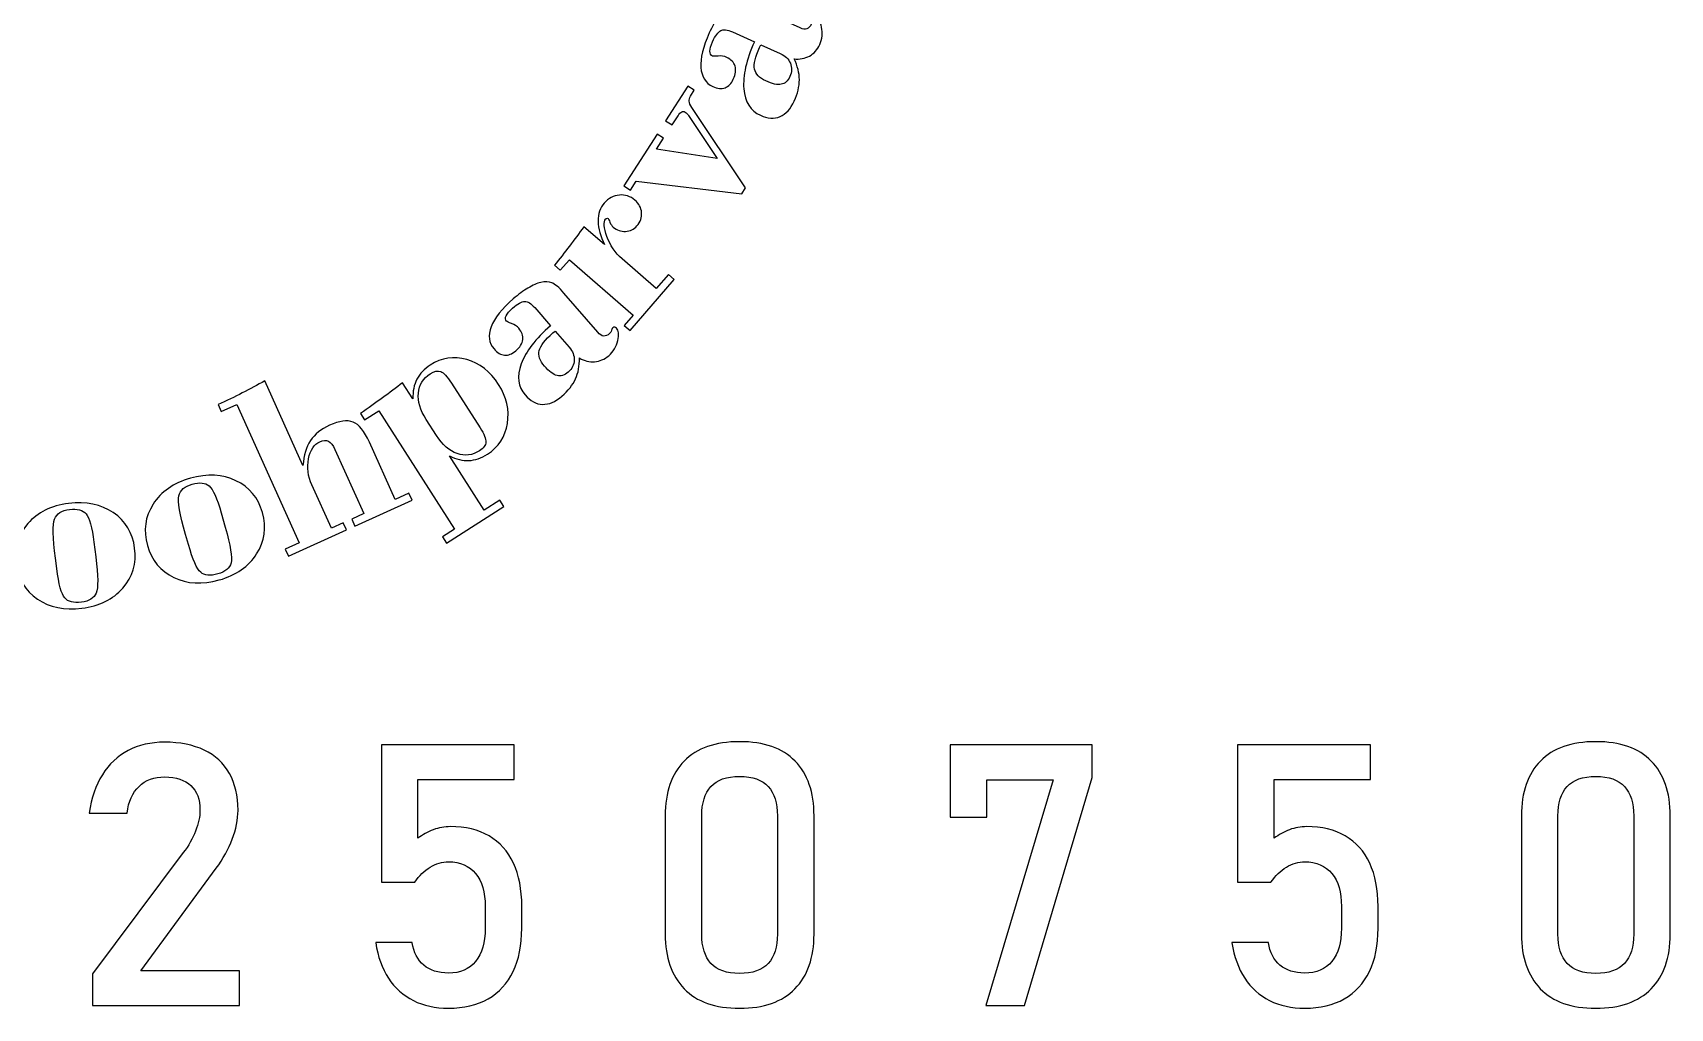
# Model space of a CAD drawing. Header units: millimetres. Extents: x -87 to 87, y -42 to 40.
# Drawn here: x -53.77 to -23.67, y -20.37 to -2.44 of the extents above; entities that cross this region are included whole.
import ezdxf

# ---------------------------------------------------------------- set-up
doc = ezdxf.new("R2010")
doc.units = ezdxf.units.MM
doc.header["$MEASUREMENT"] = 0
doc.layers.add('Layer 1', color=7, linetype='Continuous')

msp = doc.modelspace()

# ---------------------------------------------------------------- linework, layer by layer
at = {"layer": 'Layer 1', "color": 250}
for points, knots in [([(-39.7732, -2.9206), (-39.7098, -3.0525), (-39.6775, -3.1789), (-39.6776, -3.301), (-39.6767, -3.4228), (-39.7088, -3.5545), (-39.7724, -3.6953), (-39.8373, -3.8388), (-39.9237, -3.9331), (-40.0314, -3.9791), (-40.1395, -4.0239), (-40.2609, -4.0164), (-40.3944, -3.956), (-40.5759, -3.874), (-40.6769, -3.7113), (-40.698, -3.4686), (-40.718, -3.2256), (-40.6535, -2.9382), (-40.5033, -2.606), (-40.5033, -2.606), (-40.909, -2.4225), (-40.909, -2.4225), (-41.0026, -2.3802), (-41.0738, -2.3722), (-41.1223, -2.3976), (-41.1711, -2.4237), (-41.2211, -2.4923), (-41.2715, -2.6037), (-41.3041, -2.6759), (-41.3203, -2.7348), (-41.3207, -2.7793), (-41.3204, -2.8243), (-41.3041, -2.8531), (-41.272, -2.8676), (-41.2635, -2.8715), (-41.2305, -2.8709), (-41.1716, -2.8665), (-41.1136, -2.8618), (-41.0606, -2.8702), (-41.0128, -2.8919), (-40.9321, -2.9284), (-40.8812, -2.9814), (-40.8599, -3.0504), (-40.8387, -3.1194), (-40.8492, -3.1998), (-40.8909, -3.292), (-40.9277, -3.3734), (-40.9779, -3.4255), (-41.043, -3.4494), (-41.1076, -3.4727), (-41.1827, -3.4655), (-41.2677, -3.4271), (-41.402, -3.3664), (-41.4749, -3.2499), (-41.4862, -3.0787), (-41.4982, -2.9073), (-41.4468, -2.6948), (-41.3328, -2.4427), (-41.2824, -2.3312), (-41.2287, -2.2334), (-41.1713, -2.15), (-41.1145, -2.0665), (-41.0574, -2.0028), (-41.0002, -1.958), (-40.9369, -1.9075), (-40.8748, -1.8805), (-40.8145, -1.8768), (-40.7537, -1.8734), (-40.6593, -1.9006), (-40.5307, -1.9587), (-40.5307, -1.9587), (-39.6649, -2.3501), (-39.6649, -2.3501), (-39.6143, -2.373), (-39.5722, -2.3791), (-39.5397, -2.368), (-39.5061, -2.3565), (-39.4795, -2.3281), (-39.4585, -2.2817), (-39.4498, -2.2623), (-39.4468, -2.2388), (-39.4501, -2.2115), (-39.4529, -2.1836), (-39.4525, -2.1656), (-39.449, -2.1578), (-39.4438, -2.1464), (-39.435, -2.1383), (-39.4229, -2.1344), (-39.4104, -2.1297), (-39.3985, -2.1299), (-39.3856, -2.1357), (-39.3328, -2.1596), (-39.2933, -2.2264), (-39.2687, -2.3356), (-39.2444, -2.4456), (-39.2557, -2.5523), (-39.3032, -2.6573), (-39.3455, -2.7509), (-39.408, -2.8207), (-39.4914, -2.8664), (-39.5746, -2.9131), (-39.6685, -2.9309), (-39.7732, -2.9206)], [0, 0, 0, 0, 0.0294118, 0.0294118, 0.0294118, 0.0588235, 0.0588235, 0.0588235, 0.0882353, 0.0882353, 0.0882353, 0.1176471, 0.1176471, 0.1176471, 0.1470588, 0.1470588, 0.1470588, 0.1764706, 0.1764706, 0.1764706, 0.2058824, 0.2058824, 0.2058824, 0.2352941, 0.2352941, 0.2352941, 0.2647059, 0.2647059, 0.2647059, 0.2941176, 0.2941176, 0.2941176, 0.3235294, 0.3235294, 0.3235294, 0.3529412, 0.3529412, 0.3529412, 0.3823529, 0.3823529, 0.3823529, 0.4117647, 0.4117647, 0.4117647, 0.4411765, 0.4411765, 0.4411765, 0.4705882, 0.4705882, 0.4705882, 0.5, 0.5, 0.5, 0.5294118, 0.5294118, 0.5294118, 0.5588235, 0.5588235, 0.5588235, 0.5882353, 0.5882353, 0.5882353, 0.6176471, 0.6176471, 0.6176471, 0.6470588, 0.6470588, 0.6470588, 0.6764706, 0.6764706, 0.6764706, 0.7058824, 0.7058824, 0.7058824, 0.7352941, 0.7352941, 0.7352941, 0.7647059, 0.7647059, 0.7647059, 0.7941176, 0.7941176, 0.7941176, 0.8235294, 0.8235294, 0.8235294, 0.8529412, 0.8529412, 0.8529412, 0.8823529, 0.8823529, 0.8823529, 0.9117647, 0.9117647, 0.9117647, 0.9411765, 0.9411765, 0.9411765, 0.9705882, 0.9705882, 0.9705882, 1, 1, 1, 1]), ([(-40.3876, -2.6583), (-40.3876, -2.6583), (-40.4102, -2.7083), (-40.4102, -2.7083), (-40.4883, -2.8812), (-40.5183, -3.0139), (-40.5006, -3.1062), (-40.4827, -3.1978), (-40.4149, -3.2706), (-40.2963, -3.3242), (-40.1749, -3.3791), (-40.08, -3.3996), (-40.0111, -3.386), (-39.9425, -3.3731), (-39.8886, -3.3244), (-39.8509, -3.2408), (-39.8131, -3.1572), (-39.8102, -3.0768), (-39.8424, -2.9995), (-39.8745, -2.9221), (-39.9369, -2.862), (-40.0283, -2.8207), (-40.0283, -2.8207), (-40.3876, -2.6583), (-40.3876, -2.6583)], [0, 0, 0, 0, 0.125, 0.125, 0.125, 0.25, 0.25, 0.25, 0.375, 0.375, 0.375, 0.5, 0.5, 0.5, 0.625, 0.625, 0.625, 0.75, 0.75, 0.75, 0.875, 0.875, 0.875, 1, 1, 1, 1]), ([(-40.7362, -5.3966), (-40.7362, -5.3966), (-42.6767, -5.1638), (-42.6767, -5.1638), (-42.6767, -5.1638), (-42.7833, -5.3301), (-42.7833, -5.3301), (-42.7833, -5.3301), (-42.9021, -5.254), (-42.9021, -5.254), (-42.9021, -5.254), (-42.2924, -4.303), (-42.2924, -4.303), (-42.2924, -4.303), (-42.1736, -4.3791), (-42.1736, -4.3791), (-42.1736, -4.3791), (-42.3014, -4.5785), (-42.3014, -4.5785), (-42.3014, -4.5785), (-41.1878, -4.7486), (-41.1878, -4.7486), (-41.1878, -4.7486), (-41.7041, -3.9752), (-41.7041, -3.9752), (-41.7171, -3.9547), (-41.7281, -3.9385), (-41.7396, -3.9273), (-41.75, -3.916), (-41.7626, -3.9052), (-41.7765, -3.8963), (-41.7962, -3.8836), (-41.8174, -3.883), (-41.8393, -3.8941), (-41.8624, -3.9054), (-41.8846, -3.9284), (-41.9066, -3.9627), (-41.9066, -3.9627), (-42.0157, -4.133), (-42.0157, -4.133), (-42.0157, -4.133), (-42.1345, -4.0568), (-42.1345, -4.0568), (-42.1345, -4.0568), (-41.7266, -3.4206), (-41.7266, -3.4206), (-41.7266, -3.4206), (-41.6079, -3.4968), (-41.6079, -3.4968), (-41.6079, -3.4968), (-41.676, -3.603), (-41.676, -3.603), (-41.6976, -3.6367), (-41.707, -3.6689), (-41.7032, -3.6992), (-41.7001, -3.7292), (-41.6837, -3.7676), (-41.6551, -3.8129), (-41.6551, -3.8129), (-40.6677, -5.2897), (-40.6677, -5.2897), (-40.6677, -5.2897), (-40.7362, -5.3966), (-40.7362, -5.3966)], [0, 0, 0, 0, 0.047619, 0.047619, 0.047619, 0.0952381, 0.0952381, 0.0952381, 0.1428571, 0.1428571, 0.1428571, 0.1904762, 0.1904762, 0.1904762, 0.2380952, 0.2380952, 0.2380952, 0.2857143, 0.2857143, 0.2857143, 0.3333333, 0.3333333, 0.3333333, 0.3809524, 0.3809524, 0.3809524, 0.4285714, 0.4285714, 0.4285714, 0.4761905, 0.4761905, 0.4761905, 0.5238095, 0.5238095, 0.5238095, 0.5714286, 0.5714286, 0.5714286, 0.6190476, 0.6190476, 0.6190476, 0.6666667, 0.6666667, 0.6666667, 0.7142857, 0.7142857, 0.7142857, 0.7619048, 0.7619048, 0.7619048, 0.8095238, 0.8095238, 0.8095238, 0.8571429, 0.8571429, 0.8571429, 0.9047619, 0.9047619, 0.9047619, 0.952381, 0.952381, 0.952381, 1, 1, 1, 1]), ([(-42.7875, -7.9094), (-42.7875, -7.9094), (-42.8942, -7.817), (-42.8942, -7.817), (-42.8942, -7.817), (-42.731, -7.6285), (-42.731, -7.6285), (-42.731, -7.6285), (-43.9042, -6.6123), (-43.9042, -6.6123), (-43.9042, -6.6123), (-44.0705, -6.8043), (-44.0705, -6.8043), (-44.0705, -6.8043), (-44.1772, -6.7119), (-44.1772, -6.7119), (-44.0845, -6.5952), (-43.9927, -6.4786), (-43.9033, -6.361), (-43.8129, -6.2434), (-43.7247, -6.1237), (-43.6378, -6.003), (-43.6378, -6.003), (-43.2568, -6.333), (-43.2568, -6.333), (-43.3354, -6.1819), (-43.3746, -6.0391), (-43.3754, -5.9036), (-43.3757, -5.7686), (-43.338, -5.657), (-43.2616, -5.5687), (-43.1856, -5.481), (-43.0936, -5.4321), (-42.9854, -5.4221), (-42.8777, -5.4128), (-42.7821, -5.4437), (-42.6986, -5.516), (-42.6245, -5.5802), (-42.5839, -5.6568), (-42.577, -5.7457), (-42.5705, -5.8353), (-42.5981, -5.9162), (-42.6618, -5.9896), (-42.7167, -6.0531), (-42.7866, -6.087), (-42.8707, -6.0908), (-42.956, -6.0948), (-43.0307, -6.0684), (-43.0971, -6.0109), (-43.1225, -5.9889), (-43.1425, -5.9592), (-43.1573, -5.9224), (-43.1717, -5.8851), (-43.1833, -5.8626), (-43.1927, -5.8544), (-43.1987, -5.8492), (-43.206, -5.848), (-43.2147, -5.8499), (-43.223, -5.851), (-43.2305, -5.856), (-43.2376, -5.8642), (-43.2818, -5.9152), (-43.2735, -6.0219), (-43.2141, -6.1844), (-43.1541, -6.3473), (-43.0615, -6.4835), (-42.9353, -6.5928), (-42.9353, -6.5928), (-42.306, -7.1379), (-42.306, -7.1379), (-42.306, -7.1379), (-42.0843, -6.882), (-42.0843, -6.882), (-42.0843, -6.882), (-41.9776, -6.9743), (-41.9776, -6.9743), (-41.9776, -6.9743), (-42.7875, -7.9094), (-42.7875, -7.9094)], [0, 0, 0, 0, 0.0384615, 0.0384615, 0.0384615, 0.0769231, 0.0769231, 0.0769231, 0.1153846, 0.1153846, 0.1153846, 0.1538462, 0.1538462, 0.1538462, 0.1923077, 0.1923077, 0.1923077, 0.2307692, 0.2307692, 0.2307692, 0.2692308, 0.2692308, 0.2692308, 0.3076923, 0.3076923, 0.3076923, 0.3461538, 0.3461538, 0.3461538, 0.3846154, 0.3846154, 0.3846154, 0.4230769, 0.4230769, 0.4230769, 0.4615385, 0.4615385, 0.4615385, 0.5, 0.5, 0.5, 0.5384615, 0.5384615, 0.5384615, 0.5769231, 0.5769231, 0.5769231, 0.6153846, 0.6153846, 0.6153846, 0.6538462, 0.6538462, 0.6538462, 0.6923077, 0.6923077, 0.6923077, 0.7307692, 0.7307692, 0.7307692, 0.7692308, 0.7692308, 0.7692308, 0.8076923, 0.8076923, 0.8076923, 0.8461538, 0.8461538, 0.8461538, 0.8846154, 0.8846154, 0.8846154, 0.9230769, 0.9230769, 0.9230769, 0.9615385, 0.9615385, 0.9615385, 1, 1, 1, 1]), ([(-43.7187, -8.4167), (-43.7164, -8.5631), (-43.7401, -8.6914), (-43.7913, -8.8022), (-43.8415, -8.9132), (-43.9258, -9.0193), (-44.0426, -9.1204), (-44.1616, -9.2236), (-44.2796, -9.273), (-44.3967, -9.2696), (-44.5136, -9.2651), (-44.6206, -9.2073), (-44.7166, -9.0966), (-44.847, -8.9461), (-44.8706, -8.756), (-44.7881, -8.5268), (-44.7044, -8.2978), (-44.5254, -8.0639), (-44.2498, -7.8251), (-44.2498, -7.8251), (-44.5414, -7.4886), (-44.5414, -7.4886), (-44.6086, -7.4109), (-44.6699, -7.3738), (-44.7246, -7.3766), (-44.7798, -7.3798), (-44.854, -7.4212), (-44.9464, -7.5012), (-45.0063, -7.5531), (-45.0456, -7.5998), (-45.0647, -7.6401), (-45.0832, -7.681), (-45.0805, -7.714), (-45.0575, -7.7406), (-45.0513, -7.7477), (-45.0211, -7.761), (-44.9658, -7.7816), (-44.9112, -7.8017), (-44.8666, -7.8316), (-44.8322, -7.8713), (-44.7742, -7.9382), (-44.7503, -8.0077), (-44.7599, -8.0793), (-44.7695, -8.1508), (-44.8127, -8.2194), (-44.8892, -8.2856), (-44.9567, -8.3441), (-45.0242, -8.3704), (-45.0933, -8.3649), (-45.1617, -8.3589), (-45.2269, -8.3209), (-45.2879, -8.2504), (-45.3845, -8.139), (-45.4018, -8.0027), (-45.3404, -7.8426), (-45.2794, -7.6819), (-45.1437, -7.5105), (-44.9346, -7.3293), (-44.8421, -7.2493), (-44.7524, -7.1829), (-44.6653, -7.1313), (-44.5788, -7.0792), (-44.5002, -7.0453), (-44.4295, -7.0286), (-44.3509, -7.0093), (-44.2832, -7.0108), (-44.2269, -7.0326), (-44.1703, -7.055), (-44.0959, -7.1193), (-44.0035, -7.226), (-44.0035, -7.226), (-43.3814, -7.9441), (-43.3814, -7.9441), (-43.345, -7.9861), (-43.3094, -8.0092), (-43.2752, -8.0128), (-43.2399, -8.0164), (-43.2039, -8.0018), (-43.1653, -7.9684), (-43.1493, -7.9545), (-43.1367, -7.9344), (-43.1282, -7.9082), (-43.1191, -7.8817), (-43.1112, -7.8656), (-43.1047, -7.86), (-43.0953, -7.8518), (-43.0839, -7.8481), (-43.0712, -7.8496), (-43.058, -7.8505), (-43.0472, -7.8558), (-43.038, -7.8664), (-43, -7.9103), (-42.9921, -7.9875), (-43.0156, -8.097), (-43.0396, -8.207), (-43.0946, -8.2991), (-43.1816, -8.3746), (-43.2593, -8.4418), (-43.3453, -8.479), (-43.4402, -8.4856), (-43.5352, -8.4932), (-43.628, -8.4699), (-43.7187, -8.4167)], [0, 0, 0, 0, 0.0294118, 0.0294118, 0.0294118, 0.0588235, 0.0588235, 0.0588235, 0.0882353, 0.0882353, 0.0882353, 0.1176471, 0.1176471, 0.1176471, 0.1470588, 0.1470588, 0.1470588, 0.1764706, 0.1764706, 0.1764706, 0.2058824, 0.2058824, 0.2058824, 0.2352941, 0.2352941, 0.2352941, 0.2647059, 0.2647059, 0.2647059, 0.2941176, 0.2941176, 0.2941176, 0.3235294, 0.3235294, 0.3235294, 0.3529412, 0.3529412, 0.3529412, 0.3823529, 0.3823529, 0.3823529, 0.4117647, 0.4117647, 0.4117647, 0.4411765, 0.4411765, 0.4411765, 0.4705882, 0.4705882, 0.4705882, 0.5, 0.5, 0.5, 0.5294118, 0.5294118, 0.5294118, 0.5588235, 0.5588235, 0.5588235, 0.5882353, 0.5882353, 0.5882353, 0.6176471, 0.6176471, 0.6176471, 0.6470588, 0.6470588, 0.6470588, 0.6764706, 0.6764706, 0.6764706, 0.7058824, 0.7058824, 0.7058824, 0.7352941, 0.7352941, 0.7352941, 0.7647059, 0.7647059, 0.7647059, 0.7941176, 0.7941176, 0.7941176, 0.8235294, 0.8235294, 0.8235294, 0.8529412, 0.8529412, 0.8529412, 0.8823529, 0.8823529, 0.8823529, 0.9117647, 0.9117647, 0.9117647, 0.9411765, 0.9411765, 0.9411765, 0.9705882, 0.9705882, 0.9705882, 1, 1, 1, 1]), ([(-44.1667, -7.9211), (-44.1667, -7.9211), (-44.2082, -7.9571), (-44.2082, -7.9571), (-44.3515, -8.0813), (-44.4344, -8.1893), (-44.457, -8.2805), (-44.4791, -8.3712), (-44.4481, -8.4656), (-44.3628, -8.564), (-44.2756, -8.6647), (-44.198, -8.7231), (-44.1297, -8.7396), (-44.0621, -8.7566), (-43.9927, -8.735), (-43.9234, -8.6749), (-43.8541, -8.6149), (-43.8178, -8.543), (-43.8146, -8.4593), (-43.8113, -8.3756), (-43.8428, -8.295), (-43.9085, -8.2192), (-43.9085, -8.2192), (-44.1667, -7.9211), (-44.1667, -7.9211)], [0, 0, 0, 0, 0.125, 0.125, 0.125, 0.25, 0.25, 0.25, 0.375, 0.375, 0.375, 0.5, 0.5, 0.5, 0.625, 0.625, 0.625, 0.75, 0.75, 0.75, 0.875, 0.875, 0.875, 1, 1, 1, 1]), ([(-46.1604, -11.8231), (-46.1604, -11.8231), (-46.2365, -11.7043), (-46.2365, -11.7043), (-46.2365, -11.7043), (-46.0148, -11.5621), (-46.0148, -11.5621), (-46.0148, -11.5621), (-47.4084, -9.3882), (-47.4084, -9.3882), (-47.4084, -9.3882), (-47.6658, -9.5532), (-47.6658, -9.5532), (-47.6658, -9.5532), (-47.7419, -9.4344), (-47.7419, -9.4344), (-47.6008, -9.3364), (-47.466, -9.2417), (-47.3377, -9.1483), (-47.2091, -9.0555), (-47.0861, -8.9627), (-46.9686, -8.8716), (-46.9686, -8.8716), (-46.779, -9.1673), (-46.779, -9.1673), (-46.7831, -9.0302), (-46.7585, -8.9102), (-46.7058, -8.8065), (-46.6526, -8.7035), (-46.5712, -8.6169), (-46.4617, -8.5467), (-46.2518, -8.4121), (-46.0276, -8.3783), (-45.7903, -8.4449), (-45.553, -8.5116), (-45.3578, -8.6649), (-45.2051, -8.9031), (-45.0574, -9.1335), (-45.003, -9.3724), (-45.0426, -9.6185), (-45.0823, -9.8646), (-45.2049, -10.0539), (-45.4108, -10.1859), (-45.5217, -10.257), (-45.6345, -10.2959), (-45.7493, -10.3015), (-45.8639, -10.307), (-45.9826, -10.2788), (-46.1055, -10.2179), (-46.1055, -10.2179), (-45.4683, -11.2118), (-45.4683, -11.2118), (-45.4683, -11.2118), (-45.1832, -11.029), (-45.1832, -11.029), (-45.1832, -11.029), (-45.107, -11.1478), (-45.107, -11.1478), (-45.107, -11.1478), (-46.1604, -11.8231), (-46.1604, -11.8231)], [0, 0, 0, 0, 0.05, 0.05, 0.05, 0.1, 0.1, 0.1, 0.15, 0.15, 0.15, 0.2, 0.2, 0.2, 0.25, 0.25, 0.25, 0.3, 0.3, 0.3, 0.35, 0.35, 0.35, 0.4, 0.4, 0.4, 0.45, 0.45, 0.45, 0.5, 0.5, 0.5, 0.55, 0.55, 0.55, 0.6, 0.6, 0.6, 0.65, 0.65, 0.65, 0.7, 0.7, 0.7, 0.75, 0.75, 0.75, 0.8, 0.8, 0.8, 0.85, 0.85, 0.85, 0.9, 0.9, 0.9, 0.95, 0.95, 0.95, 1, 1, 1, 1]), ([(-45.5451, -9.6976), (-45.5451, -9.6976), (-46.0685, -8.8811), (-46.0685, -8.8811), (-46.1484, -8.7565), (-46.215, -8.6845), (-46.2685, -8.6649), (-46.3217, -8.6459), (-46.3855, -8.6598), (-46.46, -8.7076), (-46.5907, -8.7914), (-46.6631, -8.9094), (-46.6778, -9.0622), (-46.6924, -9.2151), (-46.6453, -9.3758), (-46.537, -9.5448), (-46.537, -9.5448), (-46.3471, -9.8411), (-46.3471, -9.8411), (-46.2371, -10.0127), (-46.1103, -10.1232), (-45.9668, -10.1727), (-45.8229, -10.223), (-45.6851, -10.2053), (-45.5538, -10.1211), (-45.4805, -10.0742), (-45.4418, -10.0214), (-45.4378, -9.9621), (-45.4335, -9.9035), (-45.4698, -9.815), (-45.5451, -9.6976)], [0, 0, 0, 0, 0.1, 0.1, 0.1, 0.2, 0.2, 0.2, 0.3, 0.3, 0.3, 0.4, 0.4, 0.4, 0.5, 0.5, 0.5, 0.6, 0.6, 0.6, 0.7, 0.7, 0.7, 0.8, 0.8, 0.8, 0.9, 0.9, 0.9, 1, 1, 1, 1]), ([(-49.1252, -11.931), (-49.1252, -11.931), (-48.868, -11.8148), (-48.868, -11.8148), (-48.868, -11.8148), (-50.017, -9.2732), (-50.017, -9.2732), (-50.017, -9.2732), (-50.2999, -9.4011), (-50.2999, -9.4011), (-50.2999, -9.4011), (-50.358, -9.2724), (-50.358, -9.2724), (-50.2059, -9.2036), (-50.0582, -9.1326), (-49.915, -9.0593), (-49.7718, -8.986), (-49.6338, -8.9124), (-49.5012, -8.8386), (-49.5012, -8.8386), (-48.7994, -10.3909), (-48.7994, -10.3909), (-48.7847, -10.2044), (-48.7385, -10.0518), (-48.6613, -9.9352), (-48.5843, -9.8179), (-48.467, -9.7236), (-48.3113, -9.6532), (-48.1312, -9.5718), (-47.987, -9.5521), (-47.8782, -9.595), (-47.7703, -9.6374), (-47.6696, -9.7613), (-47.5769, -9.9664), (-47.5769, -9.9664), (-47.1022, -11.0164), (-47.1022, -11.0164), (-47.1022, -11.0164), (-46.8536, -10.9041), (-46.8536, -10.9041), (-46.8536, -10.9041), (-46.7955, -11.0326), (-46.7955, -11.0326), (-46.7955, -11.0326), (-47.8455, -11.5073), (-47.8455, -11.5073), (-47.8455, -11.5073), (-47.9036, -11.3788), (-47.9036, -11.3788), (-47.9036, -11.3788), (-47.6808, -11.278), (-47.6808, -11.278), (-47.6808, -11.278), (-48.2143, -10.0979), (-48.2143, -10.0979), (-48.2495, -10.0201), (-48.2892, -9.9701), (-48.333, -9.9477), (-48.3767, -9.9253), (-48.4287, -9.9282), (-48.4901, -9.9559), (-48.5958, -10.0037), (-48.6649, -10.108), (-48.6967, -10.2696), (-48.7286, -10.4312), (-48.7087, -10.5916), (-48.637, -10.7501), (-48.637, -10.7501), (-48.2766, -11.5474), (-48.2766, -11.5474), (-48.2766, -11.5474), (-48.058, -11.4485), (-48.058, -11.4485), (-48.058, -11.4485), (-47.9998, -11.5771), (-47.9998, -11.5771), (-47.9998, -11.5771), (-49.0671, -12.0596), (-49.0671, -12.0596), (-49.0671, -12.0596), (-49.1252, -11.931), (-49.1252, -11.931)], [0, 0, 0, 0, 0.037037, 0.037037, 0.037037, 0.0740741, 0.0740741, 0.0740741, 0.1111111, 0.1111111, 0.1111111, 0.1481481, 0.1481481, 0.1481481, 0.1851852, 0.1851852, 0.1851852, 0.2222222, 0.2222222, 0.2222222, 0.2592593, 0.2592593, 0.2592593, 0.2962963, 0.2962963, 0.2962963, 0.3333333, 0.3333333, 0.3333333, 0.3703704, 0.3703704, 0.3703704, 0.4074074, 0.4074074, 0.4074074, 0.4444444, 0.4444444, 0.4444444, 0.4814815, 0.4814815, 0.4814815, 0.5185185, 0.5185185, 0.5185185, 0.5555556, 0.5555556, 0.5555556, 0.5925926, 0.5925926, 0.5925926, 0.6296296, 0.6296296, 0.6296296, 0.6666667, 0.6666667, 0.6666667, 0.7037037, 0.7037037, 0.7037037, 0.7407407, 0.7407407, 0.7407407, 0.7777778, 0.7777778, 0.7777778, 0.8148148, 0.8148148, 0.8148148, 0.8518519, 0.8518519, 0.8518519, 0.8888889, 0.8888889, 0.8888889, 0.9259259, 0.9259259, 0.9259259, 0.962963, 0.962963, 0.962963, 1, 1, 1, 1]), ([(-51.6573, -11.8637), (-51.7354, -11.5885), (-51.7012, -11.3359), (-51.5547, -11.1052), (-51.4082, -10.8753), (-51.1796, -10.7159), (-50.8689, -10.6277), (-50.5568, -10.5391), (-50.2772, -10.5533), (-50.0309, -10.6717), (-49.7849, -10.7892), (-49.6232, -10.9853), (-49.5455, -11.2591), (-49.4677, -11.5329), (-49.5027, -11.7856), (-49.6506, -12.0166), (-49.7983, -12.2485), (-50.0275, -12.4081), (-50.3383, -12.4963), (-50.649, -12.5845), (-50.927, -12.5698), (-51.1725, -12.4513), (-51.4179, -12.3336), (-51.5795, -12.1374), (-51.6573, -11.8637)], [0, 0, 0, 0, 0.125, 0.125, 0.125, 0.25, 0.25, 0.25, 0.375, 0.375, 0.375, 0.5, 0.5, 0.5, 0.625, 0.625, 0.625, 0.75, 0.75, 0.75, 0.875, 0.875, 0.875, 1, 1, 1, 1]), ([(-50.8336, -10.7349), (-50.9731, -10.7745), (-51.0555, -10.8461), (-51.0792, -10.949), (-51.1027, -11.0526), (-51.0623, -11.2897), (-50.957, -11.6607), (-50.957, -11.6607), (-50.9054, -11.8425), (-50.9054, -11.8425), (-50.8255, -12.1237), (-50.75, -12.2946), (-50.6791, -12.3552), (-50.6074, -12.4155), (-50.5026, -12.4257), (-50.3646, -12.3865), (-50.2266, -12.3473), (-50.1451, -12.2786), (-50.1206, -12.1811), (-50.0955, -12.0827), (-50.1313, -11.8647), (-50.2275, -11.5261), (-50.2275, -11.5261), (-50.3018, -11.2644), (-50.3018, -11.2644), (-50.3782, -10.9952), (-50.4522, -10.8295), (-50.5232, -10.769), (-50.5952, -10.708), (-50.6986, -10.6966), (-50.8336, -10.7349)], [0, 0, 0, 0, 0.1, 0.1, 0.1, 0.2, 0.2, 0.2, 0.3, 0.3, 0.3, 0.4, 0.4, 0.4, 0.5, 0.5, 0.5, 0.6, 0.6, 0.6, 0.7, 0.7, 0.7, 0.8, 0.8, 0.8, 0.9, 0.9, 0.9, 1, 1, 1, 1]), ([(-54.0714, -12.1942), (-54.1075, -11.9104), (-54.0358, -11.6658), (-53.8565, -11.4596), (-53.6772, -11.2543), (-53.4273, -11.1309), (-53.1069, -11.0902), (-52.785, -11.0492), (-52.5107, -11.1052), (-52.2849, -11.2591), (-52.0592, -11.4121), (-51.9288, -11.6302), (-51.8929, -11.9125), (-51.857, -12.1949), (-51.9294, -12.4395), (-52.1103, -12.6458), (-52.291, -12.8529), (-52.5415, -12.9764), (-52.862, -13.0171), (-53.1824, -13.0579), (-53.455, -13.0017), (-53.68, -12.8478), (-53.9051, -12.6946), (-54.0355, -12.4765), (-54.0714, -12.1942)], [0, 0, 0, 0, 0.125, 0.125, 0.125, 0.25, 0.25, 0.25, 0.375, 0.375, 0.375, 0.5, 0.5, 0.5, 0.625, 0.625, 0.625, 0.75, 0.75, 0.75, 0.875, 0.875, 0.875, 1, 1, 1, 1]), ([(-53.088, -11.2015), (-53.2319, -11.2197), (-53.324, -11.2781), (-53.363, -11.3763), (-53.4017, -11.4753), (-53.3972, -11.7158), (-53.3486, -12.0984), (-53.3486, -12.0984), (-53.3248, -12.2858), (-53.3248, -12.2858), (-53.2879, -12.5758), (-53.2389, -12.7561), (-53.1778, -12.8266), (-53.1159, -12.8969), (-53.0139, -12.9228), (-52.8715, -12.9047), (-52.7293, -12.8866), (-52.6384, -12.8308), (-52.5996, -12.738), (-52.56, -12.6445), (-52.5628, -12.4236), (-52.6072, -12.0744), (-52.6072, -12.0744), (-52.6415, -11.8046), (-52.6415, -11.8046), (-52.6768, -11.527), (-52.7251, -11.3521), (-52.7862, -11.2816), (-52.8483, -11.2105), (-52.9488, -11.1838), (-53.088, -11.2015)], [0, 0, 0, 0, 0.1, 0.1, 0.1, 0.2, 0.2, 0.2, 0.3, 0.3, 0.3, 0.4, 0.4, 0.4, 0.5, 0.5, 0.5, 0.6, 0.6, 0.6, 0.7, 0.7, 0.7, 0.8, 0.8, 0.8, 0.9, 0.9, 0.9, 1, 1, 1, 1]), ([(-52.669, -19.7358), (-52.669, -19.7358), (-50.9989, -17.5088), (-50.9989, -17.5088), (-50.9016, -17.3814), (-50.827, -17.2486), (-50.7727, -17.1113), (-50.719, -16.974), (-50.6927, -16.8457), (-50.6927, -16.7272), (-50.6927, -16.7272), (-50.6927, -16.7213), (-50.6927, -16.7213), (-50.6927, -16.5297), (-50.7485, -16.3817), (-50.8608, -16.276), (-50.9726, -16.1706), (-51.1317, -16.1178), (-51.3376, -16.1178), (-51.5337, -16.1178), (-51.6922, -16.1751), (-51.8122, -16.2912), (-51.9336, -16.4058), (-52.0068, -16.5696), (-52.0333, -16.7801), (-52.0333, -16.7801), (-52.0333, -16.7839), (-52.0333, -16.7839), (-52.0333, -16.7839), (-52.7287, -16.7839), (-52.7287, -16.7839), (-52.7287, -16.7839), (-52.7287, -16.7801), (-52.7287, -16.7801), (-52.6887, -16.5055), (-52.6087, -16.2709), (-52.4866, -16.0763), (-52.3652, -15.8824), (-52.2073, -15.7337), (-52.0136, -15.632), (-51.8205, -15.53), (-51.5973, -15.478), (-51.3445, -15.478), (-51.0592, -15.478), (-50.8157, -15.5278), (-50.6127, -15.6251), (-50.4113, -15.7233), (-50.2573, -15.865), (-50.1517, -16.0522), (-50.046, -16.2384), (-49.9932, -16.464), (-49.9932, -16.7272), (-49.9932, -16.7272), (-49.9932, -16.7311), (-49.9932, -16.7311), (-49.9932, -16.9), (-50.0287, -17.0773), (-50.0997, -17.2614), (-50.1699, -17.4462), (-50.2672, -17.6235), (-50.3925, -17.7954), (-50.3925, -17.7954), (-51.7797, -19.68), (-51.7797, -19.68), (-51.7797, -19.68), (-49.9678, -19.68), (-49.9678, -19.68), (-49.9678, -19.68), (-49.9678, -20.3189), (-49.9678, -20.3189), (-49.9678, -20.3189), (-52.669, -20.3189), (-52.669, -20.3189), (-52.669, -20.3189), (-52.669, -19.7358), (-52.669, -19.7358)], [0, 0, 0, 0, 0.04, 0.04, 0.04, 0.08, 0.08, 0.08, 0.12, 0.12, 0.12, 0.16, 0.16, 0.16, 0.2, 0.2, 0.2, 0.24, 0.24, 0.24, 0.28, 0.28, 0.28, 0.32, 0.32, 0.32, 0.36, 0.36, 0.36, 0.4, 0.4, 0.4, 0.44, 0.44, 0.44, 0.48, 0.48, 0.48, 0.52, 0.52, 0.52, 0.56, 0.56, 0.56, 0.6, 0.6, 0.6, 0.64, 0.64, 0.64, 0.68, 0.68, 0.68, 0.72, 0.72, 0.72, 0.76, 0.76, 0.76, 0.8, 0.8, 0.8, 0.84, 0.84, 0.84, 0.88, 0.88, 0.88, 0.92, 0.92, 0.92, 0.96, 0.96, 0.96, 1, 1, 1, 1]), ([(-46.7696, -20.2272), (-46.9573, -20.1329), (-47.1104, -19.9947), (-47.2274, -19.8153), (-47.3459, -19.6348), (-47.4235, -19.4184), (-47.4635, -19.1657), (-47.4635, -19.1657), (-47.4635, -19.1627), (-47.4635, -19.1627), (-47.4635, -19.1627), (-46.7914, -19.1627), (-46.7914, -19.1627), (-46.7914, -19.1627), (-46.7914, -19.1657), (-46.7914, -19.1657), (-46.7672, -19.3415), (-46.6964, -19.4787), (-46.5801, -19.576), (-46.464, -19.6742), (-46.3132, -19.7225), (-46.1253, -19.7225), (-45.9104, -19.7225), (-45.7444, -19.6509), (-45.626, -19.5068), (-45.509, -19.3626), (-45.4502, -19.1605), (-45.4502, -18.8986), (-45.4502, -18.8986), (-45.4502, -18.4966), (-45.4502, -18.4966), (-45.4502, -18.2378), (-45.509, -18.0364), (-45.626, -17.8923), (-45.7444, -17.7483), (-45.9104, -17.6765), (-46.1253, -17.6765), (-46.2422, -17.6765), (-46.3539, -17.709), (-46.4619, -17.7755), (-46.5688, -17.8409), (-46.6639, -17.9337), (-46.7454, -18.0522), (-46.7454, -18.0522), (-47.3581, -18.0522), (-47.3581, -18.0522), (-47.3581, -18.0522), (-47.3581, -15.528), (-47.3581, -15.528), (-47.3581, -15.528), (-44.916, -15.528), (-44.916, -15.528), (-44.916, -15.528), (-44.916, -16.167), (-44.916, -16.167), (-44.916, -16.167), (-46.6858, -16.167), (-46.6858, -16.167), (-46.6858, -16.167), (-46.6858, -17.2452), (-46.6858, -17.2452), (-46.6021, -17.1763), (-46.5085, -17.1244), (-46.4058, -17.0867), (-46.3026, -17.0489), (-46.1969, -17.0309), (-46.0898, -17.0309), (-45.8122, -17.0309), (-45.5761, -17.0882), (-45.3792, -17.202), (-45.1822, -17.3168), (-45.033, -17.4827), (-44.9312, -17.7021), (-44.8292, -17.9224), (-44.7781, -18.1874), (-44.7781, -18.4966), (-44.7781, -18.4966), (-44.7781, -18.8986), (-44.7781, -18.8986), (-44.7781, -19.2087), (-44.8307, -19.4736), (-44.9357, -19.693), (-45.0413, -19.9126), (-45.1951, -20.0807), (-45.398, -20.1955), (-45.5994, -20.3108), (-45.8424, -20.3681), (-46.1253, -20.3681), (-46.3676, -20.3681), (-46.5825, -20.3215), (-46.7696, -20.2272)], [0, 0, 0, 0, 0.0333333, 0.0333333, 0.0333333, 0.0666667, 0.0666667, 0.0666667, 0.1, 0.1, 0.1, 0.1333333, 0.1333333, 0.1333333, 0.1666667, 0.1666667, 0.1666667, 0.2, 0.2, 0.2, 0.2333333, 0.2333333, 0.2333333, 0.2666667, 0.2666667, 0.2666667, 0.3, 0.3, 0.3, 0.3333333, 0.3333333, 0.3333333, 0.3666667, 0.3666667, 0.3666667, 0.4, 0.4, 0.4, 0.4333333, 0.4333333, 0.4333333, 0.4666667, 0.4666667, 0.4666667, 0.5, 0.5, 0.5, 0.5333333, 0.5333333, 0.5333333, 0.5666667, 0.5666667, 0.5666667, 0.6, 0.6, 0.6, 0.6333333, 0.6333333, 0.6333333, 0.6666667, 0.6666667, 0.6666667, 0.7, 0.7, 0.7, 0.7333333, 0.7333333, 0.7333333, 0.7666667, 0.7666667, 0.7666667, 0.8, 0.8, 0.8, 0.8333333, 0.8333333, 0.8333333, 0.8666667, 0.8666667, 0.8666667, 0.9, 0.9, 0.9, 0.9333333, 0.9333333, 0.9333333, 0.9666667, 0.9666667, 0.9666667, 1, 1, 1, 1]), ([(-41.7954, -20.0097), (-42.027, -19.7704), (-42.1433, -19.4355), (-42.1433, -19.0079), (-42.1433, -19.0079), (-42.1433, -16.8292), (-42.1433, -16.8292), (-42.1433, -16.3992), (-42.0264, -16.065), (-41.7939, -15.8259), (-41.5608, -15.5881), (-41.2215, -15.469), (-40.7756, -15.469), (-40.3274, -15.469), (-39.9872, -15.5875), (-39.7556, -15.8244), (-39.524, -16.062), (-39.4079, -16.3969), (-39.4079, -16.8292), (-39.4079, -16.8292), (-39.4079, -19.0079), (-39.4079, -19.0079), (-39.4079, -19.4379), (-39.5249, -19.7728), (-39.758, -20.0112), (-39.9902, -20.2496), (-40.3289, -20.3687), (-40.7756, -20.3687), (-41.2236, -20.3687), (-41.5638, -20.2496), (-41.7954, -20.0097)], [0, 0, 0, 0, 0.1, 0.1, 0.1, 0.2, 0.2, 0.2, 0.3, 0.3, 0.3, 0.4, 0.4, 0.4, 0.5, 0.5, 0.5, 0.6, 0.6, 0.6, 0.7, 0.7, 0.7, 0.8, 0.8, 0.8, 0.9, 0.9, 0.9, 1, 1, 1, 1]), ([(-34.298, -16.1274), (-34.298, -16.1274), (-35.5374, -20.3196), (-35.5374, -20.3196), (-35.5374, -20.3196), (-36.2518, -20.3196), (-36.2518, -20.3196), (-36.2518, -20.3196), (-35.0124, -16.1674), (-35.0124, -16.1674), (-35.0124, -16.1674), (-36.2315, -16.1674), (-36.2315, -16.1674), (-36.2315, -16.1674), (-36.2315, -16.8562), (-36.2315, -16.8562), (-36.2315, -16.8562), (-36.9043, -16.8562), (-36.9043, -16.8562), (-36.9043, -16.8562), (-36.9043, -15.5276), (-36.9043, -15.5276), (-36.9043, -15.5276), (-34.298, -15.5276), (-34.298, -15.5276), (-34.298, -15.5276), (-34.298, -16.1274), (-34.298, -16.1274)], [0, 0, 0, 0, 0.1111111, 0.1111111, 0.1111111, 0.2222222, 0.2222222, 0.2222222, 0.3333333, 0.3333333, 0.3333333, 0.4444444, 0.4444444, 0.4444444, 0.5555556, 0.5555556, 0.5555556, 0.6666667, 0.6666667, 0.6666667, 0.7777778, 0.7777778, 0.7777778, 0.8888889, 0.8888889, 0.8888889, 1, 1, 1, 1]), ([(-31.0343, -20.2272), (-31.2221, -20.1329), (-31.3754, -19.9947), (-31.4922, -19.8153), (-31.6106, -19.6348), (-31.6885, -19.4184), (-31.7284, -19.1657), (-31.7284, -19.1657), (-31.7284, -19.1627), (-31.7284, -19.1627), (-31.7284, -19.1627), (-31.0561, -19.1627), (-31.0561, -19.1627), (-31.0561, -19.1627), (-31.0561, -19.1657), (-31.0561, -19.1657), (-31.032, -19.3415), (-30.9612, -19.4787), (-30.8451, -19.576), (-30.7287, -19.6742), (-30.578, -19.7225), (-30.39, -19.7225), (-30.1751, -19.7225), (-30.0092, -19.6509), (-29.8907, -19.5068), (-29.7737, -19.3626), (-29.7149, -19.1605), (-29.7149, -18.8986), (-29.7149, -18.8986), (-29.7149, -18.4966), (-29.7149, -18.4966), (-29.7149, -18.2378), (-29.7737, -18.0364), (-29.8907, -17.8923), (-30.0092, -17.7483), (-30.1751, -17.6765), (-30.39, -17.6765), (-30.507, -17.6765), (-30.6186, -17.709), (-30.7266, -17.7755), (-30.8337, -17.8409), (-30.9287, -17.9337), (-31.0102, -18.0522), (-31.0102, -18.0522), (-31.6228, -18.0522), (-31.6228, -18.0522), (-31.6228, -18.0522), (-31.6228, -15.528), (-31.6228, -15.528), (-31.6228, -15.528), (-29.1807, -15.528), (-29.1807, -15.528), (-29.1807, -15.528), (-29.1807, -16.167), (-29.1807, -16.167), (-29.1807, -16.167), (-30.9505, -16.167), (-30.9505, -16.167), (-30.9505, -16.167), (-30.9505, -17.2452), (-30.9505, -17.2452), (-30.8669, -17.1763), (-30.7732, -17.1244), (-30.6708, -17.0867), (-30.5673, -17.0489), (-30.4617, -17.0309), (-30.3547, -17.0309), (-30.077, -17.0309), (-29.8409, -17.0882), (-29.6439, -17.202), (-29.4472, -17.3168), (-29.2977, -17.4827), (-29.1959, -17.7021), (-29.0941, -17.9224), (-29.0428, -18.1874), (-29.0428, -18.4966), (-29.0428, -18.4966), (-29.0428, -18.8986), (-29.0428, -18.8986), (-29.0428, -19.2087), (-29.0956, -19.4736), (-29.2004, -19.693), (-29.3061, -19.9126), (-29.46, -20.0807), (-29.663, -20.1955), (-29.8642, -20.3108), (-30.1071, -20.3681), (-30.39, -20.3681), (-30.6323, -20.3681), (-30.8472, -20.3215), (-31.0343, -20.2272)], [0, 0, 0, 0, 0.0333333, 0.0333333, 0.0333333, 0.0666667, 0.0666667, 0.0666667, 0.1, 0.1, 0.1, 0.1333333, 0.1333333, 0.1333333, 0.1666667, 0.1666667, 0.1666667, 0.2, 0.2, 0.2, 0.2333333, 0.2333333, 0.2333333, 0.2666667, 0.2666667, 0.2666667, 0.3, 0.3, 0.3, 0.3333333, 0.3333333, 0.3333333, 0.3666667, 0.3666667, 0.3666667, 0.4, 0.4, 0.4, 0.4333333, 0.4333333, 0.4333333, 0.4666667, 0.4666667, 0.4666667, 0.5, 0.5, 0.5, 0.5333333, 0.5333333, 0.5333333, 0.5666667, 0.5666667, 0.5666667, 0.6, 0.6, 0.6, 0.6333333, 0.6333333, 0.6333333, 0.6666667, 0.6666667, 0.6666667, 0.7, 0.7, 0.7, 0.7333333, 0.7333333, 0.7333333, 0.7666667, 0.7666667, 0.7666667, 0.8, 0.8, 0.8, 0.8333333, 0.8333333, 0.8333333, 0.8666667, 0.8666667, 0.8666667, 0.9, 0.9, 0.9, 0.9333333, 0.9333333, 0.9333333, 0.9666667, 0.9666667, 0.9666667, 1, 1, 1, 1]), ([(-26.0604, -20.0097), (-26.292, -19.7704), (-26.4081, -19.4355), (-26.4081, -19.0079), (-26.4081, -19.0079), (-26.4081, -16.8292), (-26.4081, -16.8292), (-26.4081, -16.3992), (-26.2911, -16.065), (-26.0589, -15.8259), (-25.8258, -15.5881), (-25.4862, -15.469), (-25.0404, -15.469), (-24.5924, -15.469), (-24.2521, -15.5875), (-24.0206, -15.8244), (-23.789, -16.062), (-23.6726, -16.3969), (-23.6726, -16.8292), (-23.6726, -16.8292), (-23.6726, -19.0079), (-23.6726, -19.0079), (-23.6726, -19.4379), (-23.7896, -19.7728), (-24.0227, -20.0112), (-24.2551, -20.2496), (-24.5939, -20.3687), (-25.0404, -20.3687), (-25.4886, -20.3687), (-25.8288, -20.2496), (-26.0604, -20.0097)], [0, 0, 0, 0, 0.1, 0.1, 0.1, 0.2, 0.2, 0.2, 0.3, 0.3, 0.3, 0.4, 0.4, 0.4, 0.5, 0.5, 0.5, 0.6, 0.6, 0.6, 0.7, 0.7, 0.7, 0.8, 0.8, 0.8, 0.9, 0.9, 0.9, 1, 1, 1, 1]), ([(-40.2498, -19.5435), (-40.1373, -19.4189), (-40.08, -19.2409), (-40.08, -19.0079), (-40.08, -19.0079), (-40.08, -16.8292), (-40.08, -16.8292), (-40.08, -16.5968), (-40.1367, -16.418), (-40.2483, -16.2936), (-40.3599, -16.1698), (-40.5365, -16.108), (-40.7756, -16.108), (-41.0156, -16.108), (-41.1905, -16.1698), (-41.303, -16.2936), (-41.4152, -16.418), (-41.4712, -16.5968), (-41.4712, -16.8292), (-41.4712, -16.8292), (-41.4712, -19.0079), (-41.4712, -19.0079), (-41.4712, -19.2409), (-41.4146, -19.4189), (-41.3015, -19.5435), (-41.1883, -19.6671), (-41.0132, -19.7289), (-40.7756, -19.7289), (-40.5387, -19.7289), (-40.3629, -19.6671), (-40.2498, -19.5435)], [0, 0, 0, 0, 0.1, 0.1, 0.1, 0.2, 0.2, 0.2, 0.3, 0.3, 0.3, 0.4, 0.4, 0.4, 0.5, 0.5, 0.5, 0.6, 0.6, 0.6, 0.7, 0.7, 0.7, 0.8, 0.8, 0.8, 0.9, 0.9, 0.9, 1, 1, 1, 1]), ([(-24.5145, -19.5435), (-24.4023, -19.4189), (-24.3447, -19.2409), (-24.3447, -19.0079), (-24.3447, -19.0079), (-24.3447, -16.8292), (-24.3447, -16.8292), (-24.3447, -16.5968), (-24.4014, -16.418), (-24.513, -16.2936), (-24.6247, -16.1698), (-24.8013, -16.108), (-25.0404, -16.108), (-25.2803, -16.108), (-25.4552, -16.1698), (-25.5677, -16.2936), (-25.6802, -16.418), (-25.736, -16.5968), (-25.736, -16.8292), (-25.736, -16.8292), (-25.736, -19.0079), (-25.736, -19.0079), (-25.736, -19.2409), (-25.6793, -19.4189), (-25.5662, -19.5435), (-25.4531, -19.6671), (-25.2779, -19.7289), (-25.0404, -19.7289), (-24.8034, -19.7289), (-24.6277, -19.6671), (-24.5145, -19.5435)], [0, 0, 0, 0, 0.1, 0.1, 0.1, 0.2, 0.2, 0.2, 0.3, 0.3, 0.3, 0.4, 0.4, 0.4, 0.5, 0.5, 0.5, 0.6, 0.6, 0.6, 0.7, 0.7, 0.7, 0.8, 0.8, 0.8, 0.9, 0.9, 0.9, 1, 1, 1, 1])]:
    msp.add_open_spline(points, degree=3, knots=knots, dxfattribs=at)

doc.saveas('drawing.dxf')
